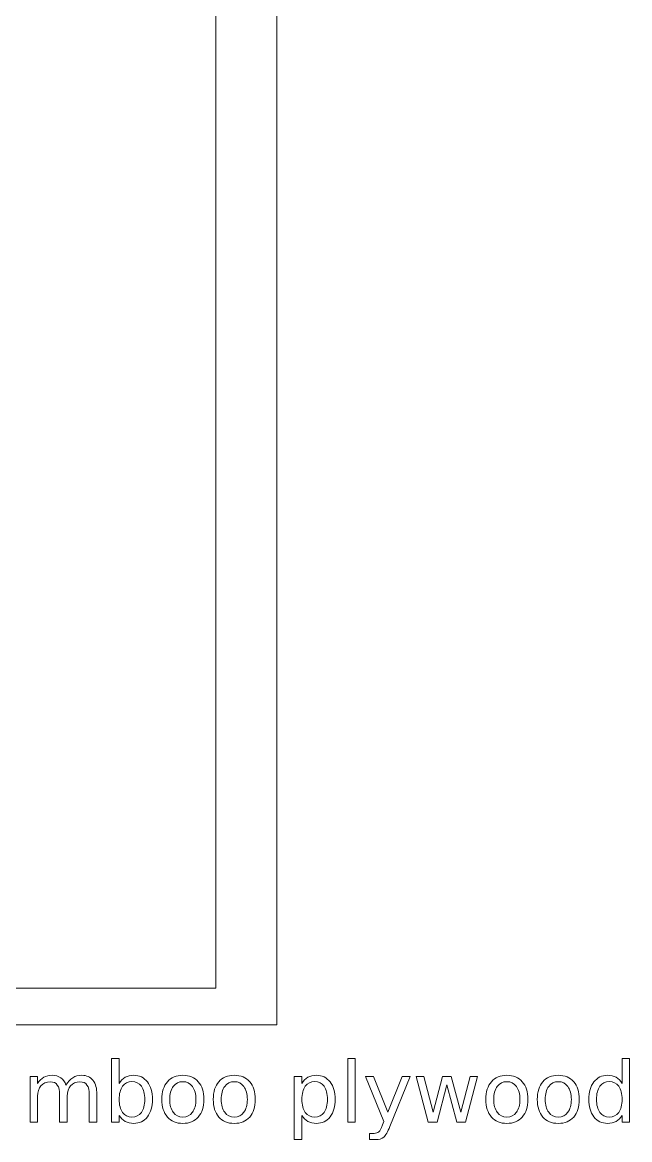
# Model space of a CAD drawing. Header units: millimetres. Extents: x 0 to 209, y -17 to 180.
# Drawn here: x 159.2 to 208.9, y -9.4 to 82.1 of the extents above; entities that cross this region are included whole.
import ezdxf

# ---------------------------------------------------------------- set-up
doc = ezdxf.new("R2010")
doc.units = ezdxf.units.MM
doc.layers.add('comments', color=30, linetype='CONTINUOUS', lineweight=5, true_color=0xf6921e)
doc.layers.add('cutting', color=5, linetype='CONTINUOUS', lineweight=5, true_color=0x0000ff)

msp = doc.modelspace()

# ---------------------------------------------------------------- linework, layer by layer
at = {"layer": 'comments'}
for p, q in [((180, 0), (180, 180)), ((0, 0), (180, 0)), ((166.476, -7.984), (166.476, -2.773)), ((166.476, -2.773), (167.096, -2.773)), ((167.096, -2.773), (167.096, -4.803)), ((185.813, -2.773), (186.429, -2.773)), ((185.813, -7.984), (185.813, -2.773)), ((186.429, -2.773), (186.429, -7.984)), ((208.272, -4.803), (208.272, -2.773)), ((208.272, -2.773), (208.887, -2.773)), ((208.887, -2.773), (208.887, -7.984)), ((159.797, -7.984), (159.797, -4.234)), ((159.797, -4.234), (160.416, -4.234)), ((160.416, -4.234), (160.416, -4.816)), ((181.433, -9.411), (181.433, -4.234)), ((181.433, -4.234), (182.053, -4.234)), ((182.053, -4.234), (182.053, -4.803)), ((188.776, -7.924), (187.258, -4.234)), ((187.258, -4.234), (187.912, -4.234)), ((187.912, -4.234), (189.083, -7.168)), ((189.083, -7.168), (190.256, -4.234)), ((190.908, -4.234), (189.261, -8.332)), ((190.256, -4.234), (190.908, -4.234)), ((191.408, -4.234), (192.024, -4.234)), ((192.389, -7.984), (191.408, -4.234)), ((192.024, -4.234), (192.795, -7.161)), ((192.795, -7.161), (193.561, -4.234)), ((193.561, -4.234), (194.288, -4.234)), ((194.288, -4.234), (195.058, -7.161)), ((195.058, -7.161), (195.825, -4.234)), ((196.442, -4.234), (195.46, -7.984)), ((195.825, -4.234), (196.442, -4.234)), ((193.926, -4.91), (193.116, -7.984)), ((194.734, -7.984), (193.926, -4.91)), ((160.416, -5.864), (160.416, -7.984)), ((162.224, -7.984), (162.224, -5.74)), ((162.844, -5.864), (162.844, -7.984)), ((164.652, -7.984), (164.652, -5.74)), ((165.272, -5.721), (165.272, -7.984)), ((160.416, -7.984), (159.797, -7.984)), ((162.844, -7.984), (162.224, -7.984)), ((165.272, -7.984), (164.652, -7.984)), ((167.096, -7.984), (166.476, -7.984)), ((167.096, -7.422), (167.096, -7.984)), ((182.053, -7.422), (182.053, -9.411)), ((186.429, -7.984), (185.813, -7.984)), ((188.665, -8.205), (188.776, -7.924)), ((193.116, -7.984), (192.389, -7.984)), ((195.46, -7.984), (194.734, -7.984)), ((208.272, -7.984), (208.272, -7.422)), ((208.887, -7.984), (208.272, -7.984)), ((187.596, -9.411), (187.596, -8.895)), ((187.596, -8.895), (187.958, -8.895)), ((182.053, -9.411), (181.433, -9.411)), ((188.089, -9.411), (187.596, -9.411))]:
    msp.add_line(p, q, dxfattribs=at)
for points in [[(160.416, -4.816), (160.557, -4.586), (160.725, -4.417), (160.922, -4.307)], [(160.922, -4.307), (161.118, -4.198), (161.351, -4.143), (161.622, -4.143)], [(161.622, -4.143), (161.894, -4.143), (162.125, -4.212), (162.316, -4.351)], [(162.316, -4.351), (162.507, -4.489), (162.648, -4.69), (162.74, -4.954)], [(162.74, -4.954), (162.894, -4.677), (163.078, -4.473), (163.292, -4.341)], [(163.292, -4.341), (163.507, -4.209), (163.759, -4.143), (164.049, -4.143)], [(164.049, -4.143), (164.44, -4.143), (164.741, -4.28), (164.953, -4.553)], [(164.953, -4.553), (165.166, -4.827), (165.272, -5.216), (165.272, -5.721)], [(167.096, -4.803), (167.225, -4.58), (167.388, -4.414), (167.586, -4.306)], [(167.586, -4.306), (167.783, -4.197), (168.02, -4.143), (168.295, -4.143)], [(168.295, -4.143), (168.75, -4.143), (169.12, -4.324), (169.404, -4.686)], [(171.045, -4.666), (171.35, -4.317), (171.771, -4.143), (172.309, -4.143)], [(172.309, -4.143), (172.845, -4.143), (173.266, -4.317), (173.572, -4.666)], [(175.256, -4.666), (175.561, -4.317), (175.982, -4.143), (176.52, -4.143)], [(176.52, -4.143), (177.056, -4.143), (177.477, -4.317), (177.783, -4.666)], [(182.053, -4.803), (182.182, -4.58), (182.345, -4.414), (182.543, -4.306)], [(182.543, -4.306), (182.74, -4.197), (182.977, -4.143), (183.251, -4.143)], [(183.251, -4.143), (183.707, -4.143), (184.077, -4.324), (184.361, -4.686)], [(197.57, -4.666), (197.875, -4.317), (198.297, -4.143), (198.835, -4.143)], [(198.835, -4.143), (199.37, -4.143), (199.791, -4.317), (200.097, -4.666)], [(201.782, -4.666), (202.086, -4.317), (202.508, -4.143), (203.046, -4.143)], [(203.046, -4.143), (203.582, -4.143), (204.003, -4.317), (204.308, -4.666)], [(205.962, -4.686), (206.247, -4.324), (206.616, -4.143), (207.069, -4.143)], [(207.069, -4.143), (207.346, -4.143), (207.583, -4.197), (207.781, -4.306)], [(207.781, -4.306), (207.979, -4.414), (208.142, -4.58), (208.272, -4.803)], [(160.694, -4.999), (160.509, -5.213), (160.416, -5.501), (160.416, -5.864)], [(161.444, -4.679), (161.129, -4.679), (160.879, -4.786), (160.694, -4.999)], [(162.033, -4.939), (161.906, -4.766), (161.71, -4.679), (161.444, -4.679)], [(162.224, -5.74), (162.224, -5.379), (162.161, -5.112), (162.033, -4.939)], [(163.122, -4.997), (162.936, -5.209), (162.844, -5.498), (162.844, -5.864)], [(163.878, -4.679), (163.559, -4.679), (163.307, -4.785), (163.122, -4.997)], [(164.461, -4.941), (164.334, -4.766), (164.14, -4.679), (163.878, -4.679)], [(164.652, -5.74), (164.652, -5.381), (164.588, -5.115), (164.461, -4.941)], [(167.375, -5.046), (167.189, -5.304), (167.096, -5.659), (167.096, -6.113)], [(168.144, -4.659), (167.818, -4.659), (167.562, -4.788), (167.375, -5.046)], [(168.912, -5.046), (168.726, -4.788), (168.47, -4.659), (168.144, -4.659)], [(169.191, -6.113), (169.191, -5.659), (169.098, -5.304), (168.912, -5.046)], [(169.404, -4.686), (169.689, -5.048), (169.831, -5.523), (169.831, -6.113)], [(170.588, -6.113), (170.588, -5.496), (170.74, -5.014), (171.045, -4.666)], [(171.525, -5.053), (171.333, -5.31), (171.237, -5.664), (171.237, -6.113)], [(172.309, -4.666), (171.979, -4.666), (171.718, -4.795), (171.525, -5.053)], [(173.09, -5.056), (172.897, -4.796), (172.637, -4.666), (172.309, -4.666)], [(173.378, -6.113), (173.378, -5.668), (173.282, -5.316), (173.09, -5.056)], [(173.572, -4.666), (173.878, -5.014), (174.03, -5.496), (174.03, -6.113)], [(174.799, -6.113), (174.799, -5.496), (174.951, -5.014), (175.256, -4.666)], [(175.737, -5.053), (175.545, -5.31), (175.448, -5.664), (175.448, -6.113)], [(176.52, -4.666), (176.19, -4.666), (175.929, -4.795), (175.737, -5.053)], [(177.301, -5.056), (177.109, -4.796), (176.848, -4.666), (176.52, -4.666)], [(177.589, -6.113), (177.589, -5.668), (177.493, -5.316), (177.301, -5.056)], [(177.783, -4.666), (178.089, -5.014), (178.242, -5.496), (178.242, -6.113)], [(182.332, -5.046), (182.146, -5.304), (182.053, -5.659), (182.053, -6.113)], [(183.101, -4.659), (182.775, -4.659), (182.518, -4.788), (182.332, -5.046)], [(183.869, -5.046), (183.683, -4.788), (183.427, -4.659), (183.101, -4.659)], [(184.148, -6.113), (184.148, -5.659), (184.055, -5.304), (183.869, -5.046)], [(184.361, -4.686), (184.646, -5.048), (184.788, -5.523), (184.788, -6.113)], [(197.113, -6.113), (197.113, -5.496), (197.266, -5.014), (197.57, -4.666)], [(198.051, -5.053), (197.859, -5.31), (197.763, -5.664), (197.763, -6.113)], [(198.835, -4.666), (198.504, -4.666), (198.243, -4.795), (198.051, -5.053)], [(199.615, -5.056), (199.423, -4.796), (199.163, -4.666), (198.835, -4.666)], [(199.903, -6.113), (199.903, -5.668), (199.807, -5.316), (199.615, -5.056)], [(200.097, -4.666), (200.403, -5.014), (200.556, -5.496), (200.556, -6.113)], [(201.324, -6.113), (201.324, -5.496), (201.477, -5.014), (201.782, -4.666)], [(202.262, -5.053), (202.07, -5.31), (201.974, -5.664), (201.974, -6.113)], [(203.046, -4.666), (202.715, -4.666), (202.454, -4.795), (202.262, -5.053)], [(203.826, -5.056), (203.634, -4.796), (203.374, -4.666), (203.046, -4.666)], [(204.114, -6.113), (204.114, -5.668), (204.018, -5.316), (203.826, -5.056)], [(204.308, -4.666), (204.614, -5.014), (204.767, -5.496), (204.767, -6.113)], [(205.535, -6.113), (205.535, -5.523), (205.678, -5.048), (205.962, -4.686)], [(206.452, -5.046), (206.265, -5.304), (206.172, -5.659), (206.172, -6.113)], [(207.22, -4.659), (206.894, -4.659), (206.638, -4.788), (206.452, -5.046)], [(207.99, -5.046), (207.803, -4.788), (207.546, -4.659), (207.22, -4.659)], [(208.272, -6.113), (208.272, -5.659), (208.178, -5.304), (207.99, -5.046)], [(167.096, -6.113), (167.096, -6.566), (167.189, -6.921), (167.375, -7.179)], [(168.912, -7.179), (169.098, -6.921), (169.191, -6.566), (169.191, -6.113)], [(169.831, -6.113), (169.831, -6.702), (169.689, -7.177), (169.404, -7.539)], [(171.045, -7.557), (170.74, -7.208), (170.588, -6.727), (170.588, -6.113)], [(171.237, -6.113), (171.237, -6.561), (171.333, -6.915), (171.524, -7.173)], [(173.09, -7.171), (173.282, -6.911), (173.378, -6.559), (173.378, -6.113)], [(174.03, -6.113), (174.03, -6.727), (173.878, -7.208), (173.572, -7.557)], [(175.256, -7.557), (174.951, -7.208), (174.799, -6.727), (174.799, -6.113)], [(175.448, -6.113), (175.448, -6.561), (175.544, -6.915), (175.735, -7.173)], [(177.301, -7.171), (177.493, -6.911), (177.589, -6.559), (177.589, -6.113)], [(178.242, -6.113), (178.242, -6.727), (178.089, -7.208), (177.783, -7.557)], [(182.053, -6.113), (182.053, -6.566), (182.146, -6.921), (182.332, -7.179)], [(183.869, -7.179), (184.055, -6.921), (184.148, -6.566), (184.148, -6.113)], [(184.788, -6.113), (184.788, -6.702), (184.646, -7.177), (184.361, -7.539)], [(197.57, -7.557), (197.266, -7.208), (197.113, -6.727), (197.113, -6.113)], [(197.763, -6.113), (197.763, -6.561), (197.858, -6.915), (198.049, -7.173)], [(199.615, -7.171), (199.807, -6.911), (199.903, -6.559), (199.903, -6.113)], [(200.556, -6.113), (200.556, -6.727), (200.403, -7.208), (200.097, -7.557)], [(201.782, -7.557), (201.477, -7.208), (201.324, -6.727), (201.324, -6.113)], [(201.974, -6.113), (201.974, -6.561), (202.069, -6.915), (202.26, -7.173)], [(203.826, -7.171), (204.018, -6.911), (204.114, -6.559), (204.114, -6.113)], [(204.767, -6.113), (204.767, -6.727), (204.614, -7.208), (204.308, -7.557)], [(205.962, -7.539), (205.678, -7.177), (205.535, -6.702), (205.535, -6.113)], [(206.172, -6.113), (206.172, -6.566), (206.265, -6.921), (206.452, -7.179)], [(207.99, -7.179), (208.178, -6.921), (208.272, -6.566), (208.272, -6.113)], [(167.375, -7.179), (167.562, -7.437), (167.818, -7.566), (168.144, -7.566)], [(168.144, -7.566), (168.47, -7.566), (168.726, -7.437), (168.912, -7.179)], [(171.524, -7.173), (171.714, -7.43), (171.976, -7.559), (172.309, -7.559)], [(172.309, -7.559), (172.637, -7.559), (172.897, -7.43), (173.09, -7.171)], [(175.735, -7.173), (175.926, -7.43), (176.187, -7.559), (176.52, -7.559)], [(176.52, -7.559), (176.848, -7.559), (177.109, -7.43), (177.301, -7.171)], [(182.332, -7.179), (182.518, -7.437), (182.775, -7.566), (183.101, -7.566)], [(183.101, -7.566), (183.427, -7.566), (183.683, -7.437), (183.869, -7.179)], [(198.049, -7.173), (198.24, -7.43), (198.502, -7.559), (198.835, -7.559)], [(198.835, -7.559), (199.163, -7.559), (199.423, -7.43), (199.615, -7.171)], [(202.26, -7.173), (202.451, -7.43), (202.713, -7.559), (203.046, -7.559)], [(203.046, -7.559), (203.374, -7.559), (203.634, -7.43), (203.826, -7.171)], [(206.452, -7.179), (206.638, -7.437), (206.894, -7.566), (207.22, -7.566)], [(207.22, -7.566), (207.546, -7.566), (207.803, -7.437), (207.99, -7.179)], [(167.586, -7.919), (167.388, -7.811), (167.225, -7.645), (167.096, -7.422)], [(168.295, -8.081), (168.02, -8.081), (167.783, -8.027), (167.586, -7.919)], [(169.404, -7.539), (169.12, -7.9), (168.75, -8.081), (168.295, -8.081)], [(172.309, -8.081), (171.771, -8.081), (171.35, -7.907), (171.045, -7.557)], [(173.572, -7.557), (173.266, -7.907), (172.845, -8.081), (172.309, -8.081)], [(176.52, -8.081), (175.982, -8.081), (175.561, -7.907), (175.256, -7.557)], [(177.783, -7.557), (177.477, -7.907), (177.056, -8.081), (176.52, -8.081)], [(182.543, -7.919), (182.345, -7.811), (182.182, -7.645), (182.053, -7.422)], [(183.251, -8.081), (182.977, -8.081), (182.74, -8.027), (182.543, -7.919)], [(184.361, -7.539), (184.077, -7.9), (183.707, -8.081), (183.251, -8.081)], [(188.354, -8.775), (188.447, -8.695), (188.551, -8.505), (188.665, -8.205)], [(198.835, -8.081), (198.297, -8.081), (197.875, -7.907), (197.57, -7.557)], [(200.097, -7.557), (199.791, -7.907), (199.37, -8.081), (198.835, -8.081)], [(203.046, -8.081), (202.508, -8.081), (202.086, -7.907), (201.782, -7.557)], [(204.308, -7.557), (204.003, -7.907), (203.582, -8.081), (203.046, -8.081)], [(207.069, -8.081), (206.616, -8.081), (206.247, -7.9), (205.962, -7.539)], [(207.781, -7.919), (207.583, -8.027), (207.346, -8.081), (207.069, -8.081)], [(208.272, -7.422), (208.142, -7.645), (207.979, -7.811), (207.781, -7.919)], [(187.958, -8.895), (188.128, -8.895), (188.26, -8.855), (188.354, -8.775)], [(189.261, -8.332), (189.087, -8.779), (188.917, -9.07), (188.752, -9.207)], [(188.752, -9.207), (188.587, -9.343), (188.366, -9.411), (188.089, -9.411)]]:
    msp.add_open_spline(points, degree=3, dxfattribs=at)
at = {"layer": 'cutting'}
for p, q in [((175, 3), (175, 178)), ((105, 3), (175, 3))]:
    msp.add_line(p, q, dxfattribs=at)

doc.saveas('drawing.dxf')
